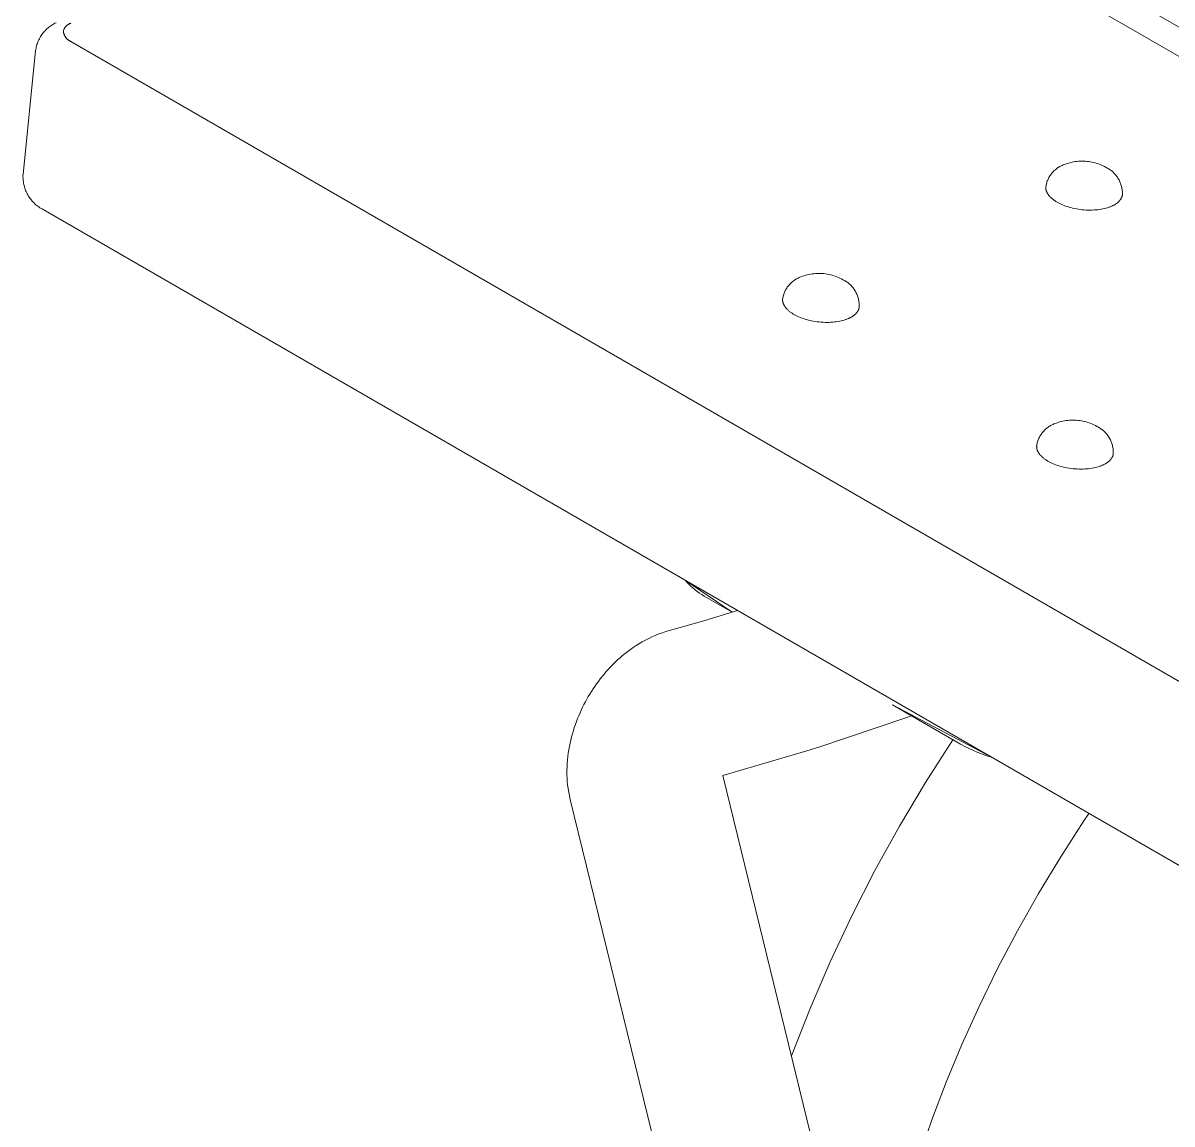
# Model space of a CAD drawing. Header units: inches. Extents: x -10 to 169, y -3 to 129.
# Drawn here: x 116.36 to 123.33, y 60.04 to 66.72 of the extents above; entities that cross this region are included whole.
import ezdxf

# ---------------------------------------------------------------- set-up
doc = ezdxf.new("R2010")
doc.units = ezdxf.units.IN
doc.layers.add('ZANO_R', color=7, linetype='Continuous', lineweight=0)

msp = doc.modelspace()

# ---------------------------------------------------------------- linework, layer by layer
at = {"layer": 'ZANO_R'}
for p, q in [((120.55331, 68.32183), (159.73256, 45.70168)), ((120.43024, 68.215), (159.60948, 45.59485)), ((116.51235, 66.68752), (116.51814, 66.69234)), ((116.51814, 66.69234), (116.5241, 66.69696)), ((116.5241, 66.69696), (116.53021, 66.70138)), ((116.53021, 66.70138), (116.53648, 66.70557)), ((116.53648, 66.70557), (116.54288, 66.70955)), ((116.54288, 66.70955), (116.54942, 66.7133)), ((116.54942, 66.7133), (116.55609, 66.71683)), ((116.55609, 66.71683), (116.56287, 66.72012)), ((116.61649, 66.69042), (116.61778, 66.6923)), ((116.61778, 66.6923), (116.61913, 66.69414)), ((116.61913, 66.69414), (116.62054, 66.69592)), ((116.62054, 66.69592), (116.62201, 66.69766)), ((116.62201, 66.69766), (116.62354, 66.69934)), ((116.62354, 66.69934), (116.62513, 66.70098)), ((116.62513, 66.70098), (116.62678, 66.70255)), ((116.62678, 66.70255), (116.62848, 66.70407)), ((116.62848, 66.70407), (116.63023, 66.70552)), ((116.63023, 66.70552), (116.63203, 66.70692)), ((116.63203, 66.70692), (116.63388, 66.70825)), ((116.63388, 66.70825), (116.63577, 66.70951)), ((116.63577, 66.70951), (116.63771, 66.71071)), ((116.63771, 66.71071), (116.63968, 66.71184)), ((116.63968, 66.71184), (116.6417, 66.7129)), ((116.6417, 66.7129), (116.64375, 66.71389)), ((116.64375, 66.71389), (116.64583, 66.71481)), ((116.64583, 66.71481), (116.64795, 66.71566)), ((116.64795, 66.71566), (116.65009, 66.71643)), ((116.65009, 66.71643), (116.65226, 66.71713)), ((116.45799, 66.61601), (116.46133, 66.62277)), ((116.46133, 66.62277), (116.4649, 66.62941)), ((116.4649, 66.62941), (116.4687, 66.63592)), ((116.4687, 66.63592), (116.47273, 66.6423)), ((116.47273, 66.6423), (116.47697, 66.64853)), ((116.47697, 66.64853), (116.48143, 66.65461)), ((116.48143, 66.65461), (116.48609, 66.66053)), ((116.48609, 66.66053), (116.49096, 66.66629)), ((116.49096, 66.66629), (116.49603, 66.67187)), ((116.49603, 66.67187), (116.50129, 66.67727)), ((116.50129, 66.67727), (116.50673, 66.68249)), ((116.50673, 66.68249), (116.51235, 66.68752)), ((116.60749, 66.66962), (116.60768, 66.66714)), ((116.6075, 66.66962), (116.60807, 66.67183)), ((116.60768, 66.66714), (116.60796, 66.66466)), ((116.60796, 66.66466), (116.60832, 66.66219)), ((116.60807, 66.67183), (116.60871, 66.67401)), ((116.60832, 66.66219), (116.60877, 66.65973)), ((116.60871, 66.67401), (116.60943, 66.67617)), ((116.60877, 66.65973), (116.6093, 66.6573)), ((116.6093, 66.6573), (116.60991, 66.65488)), ((116.60943, 66.67617), (116.61022, 66.67831)), ((116.60991, 66.65488), (116.61061, 66.65248)), ((116.61022, 66.67831), (116.61109, 66.68041)), ((116.61061, 66.65248), (116.61139, 66.65011)), ((116.61109, 66.68041), (116.61203, 66.68249)), ((116.61139, 66.65011), (116.61224, 66.64777)), ((116.61203, 66.68249), (116.61304, 66.68453)), ((116.61224, 66.64777), (116.61318, 66.64546)), ((116.61304, 66.68453), (116.61412, 66.68653)), ((116.61318, 66.64546), (116.6142, 66.64318)), ((116.61412, 66.68653), (116.61527, 66.6885)), ((116.6142, 66.64318), (116.61529, 66.64094)), ((116.61527, 66.6885), (116.61649, 66.69042)), ((116.61529, 66.64094), (116.61646, 66.63873)), ((116.61646, 66.63873), (116.6177, 66.63657)), ((116.6177, 66.63657), (116.61902, 66.63445)), ((116.61902, 66.63445), (116.62041, 66.63238)), ((116.62041, 66.63238), (116.62186, 66.63035)), ((116.62186, 66.63035), (116.62339, 66.62838)), ((116.62339, 66.62838), (116.62498, 66.62646)), ((116.62498, 66.62646), (116.62664, 66.62459)), ((116.62664, 66.62459), (116.62836, 66.62279)), ((116.62836, 66.62279), (116.63014, 66.62104)), ((116.43899, 66.55116), (116.44008, 66.55862)), ((116.44008, 66.55862), (116.44144, 66.56603)), ((116.44144, 66.56603), (116.44305, 66.5734)), ((116.44305, 66.5734), (116.44492, 66.5807)), ((116.44492, 66.5807), (116.44704, 66.58794)), ((116.44704, 66.58794), (116.44941, 66.59509)), ((116.44941, 66.59509), (116.45202, 66.60217)), ((116.45202, 66.60217), (116.45489, 66.60914)), ((116.45489, 66.60914), (116.45799, 66.61601)), ((116.63014, 66.62104), (116.63198, 66.61935)), ((116.63198, 66.61935), (116.63388, 66.61773)), ((116.63388, 66.61773), (116.63583, 66.61618)), ((116.63583, 66.61618), (116.63783, 66.61469)), ((116.63783, 66.61469), (116.63988, 66.61327)), ((116.63988, 66.61327), (116.64198, 66.61192)), ((116.64198, 66.61192), (116.64412, 66.61065)), ((116.64412, 66.61065), (116.64631, 66.60944)), ((116.64631, 66.60944), (116.64854, 66.60832)), ((116.64854, 66.60832), (116.6508, 66.60727)), ((116.6508, 66.60727), (116.6531, 66.6063)), ((155.83234, 43.98615), (116.6531, 66.6063)), ((116.36256, 65.80088), (116.43899, 66.55116)), ((122.6596, 65.85292), (122.66491, 65.85536)), ((122.66491, 65.85536), (122.6703, 65.85762)), ((122.6703, 65.85762), (122.67576, 65.8597)), ((122.67576, 65.8597), (122.68526, 65.86333)), ((122.68526, 65.86333), (122.69487, 65.86663)), ((122.69487, 65.86663), (122.70459, 65.86959)), ((122.70459, 65.86959), (122.71441, 65.87222)), ((122.71441, 65.87222), (122.72432, 65.87452)), ((122.72432, 65.87452), (122.73429, 65.87646)), ((122.73429, 65.87646), (122.74433, 65.87807)), ((122.74433, 65.87807), (122.75442, 65.87933)), ((122.75442, 65.87933), (122.76454, 65.88023)), ((122.76454, 65.88023), (122.77469, 65.88079)), ((122.77469, 65.88079), (122.78486, 65.881)), ((122.78486, 65.881), (122.79502, 65.88086)), ((122.79502, 65.88086), (122.80518, 65.88037)), ((122.80518, 65.88037), (122.81531, 65.87953)), ((122.81531, 65.87953), (122.8254, 65.87834)), ((122.8254, 65.87834), (122.83545, 65.87681)), ((122.83545, 65.87681), (122.84544, 65.87492)), ((122.84544, 65.87492), (122.85536, 65.8727)), ((122.85536, 65.8727), (122.8652, 65.87014)), ((122.8652, 65.87014), (122.87494, 65.86723)), ((122.87494, 65.86723), (122.88457, 65.864)), ((122.88457, 65.864), (122.89409, 65.86043)), ((122.89409, 65.86043), (122.90349, 65.85654)), ((122.90349, 65.85654), (122.91274, 65.85233)), ((116.36212, 65.78554), (116.36221, 65.79321)), ((116.36229, 65.77787), (116.36212, 65.78554)), ((116.36221, 65.79321), (116.36256, 65.80088)), ((122.58445, 65.78174), (122.58735, 65.78681)), ((122.58735, 65.78681), (122.59043, 65.79178)), ((122.59043, 65.79178), (122.59367, 65.79664)), ((122.59367, 65.79664), (122.59708, 65.80138)), ((122.59708, 65.80138), (122.60065, 65.80601)), ((122.60065, 65.80601), (122.60438, 65.81051)), ((122.60438, 65.81051), (122.60827, 65.81487)), ((122.60827, 65.81487), (122.61229, 65.81911)), ((122.61229, 65.81911), (122.61647, 65.8232)), ((122.61647, 65.8232), (122.62078, 65.82714)), ((122.62078, 65.82714), (122.62522, 65.83093)), ((122.62522, 65.83093), (122.6298, 65.83457)), ((122.6298, 65.83457), (122.63449, 65.83805)), ((122.63449, 65.83805), (122.6393, 65.84137)), ((122.6393, 65.84137), (122.64422, 65.84452)), ((122.64422, 65.84452), (122.64925, 65.84749)), ((122.64925, 65.84749), (122.65438, 65.8503)), ((122.65438, 65.8503), (122.6596, 65.85292)), ((122.91274, 65.85233), (122.92184, 65.8478)), ((122.92184, 65.8478), (122.93078, 65.84296)), ((122.93078, 65.84296), (122.93628, 65.84015)), ((122.93628, 65.84015), (122.94167, 65.83715)), ((122.94167, 65.83715), (122.94696, 65.83397)), ((122.94696, 65.83397), (122.95214, 65.8306)), ((122.95214, 65.8306), (122.9572, 65.82705)), ((122.9572, 65.82705), (122.96212, 65.82333)), ((122.96212, 65.82333), (122.96692, 65.81944)), ((122.96692, 65.81944), (122.97158, 65.81539)), ((122.97158, 65.81539), (122.97609, 65.81117)), ((122.97609, 65.81117), (122.98045, 65.8068)), ((122.98045, 65.8068), (122.98466, 65.80228)), ((122.98466, 65.80228), (122.98871, 65.79762)), ((122.98871, 65.79762), (122.99259, 65.79282)), ((122.99259, 65.79282), (122.9963, 65.78788)), ((122.9963, 65.78788), (122.99984, 65.78282)), ((116.36273, 65.77021), (116.36229, 65.77787)), ((116.36343, 65.76257), (116.36273, 65.77021)), ((116.36439, 65.75495), (116.36343, 65.76257)), ((116.36562, 65.74738), (116.36439, 65.75495)), ((116.3671, 65.73985), (116.36562, 65.74738)), ((116.36884, 65.73237), (116.3671, 65.73985)), ((116.37084, 65.72496), (116.36884, 65.73237)), ((116.37309, 65.71763), (116.37084, 65.72496)), ((116.3756, 65.71037), (116.37309, 65.71763)), ((122.56524, 65.72031), (122.56525, 65.72193)), ((122.56527, 65.71869), (122.56524, 65.72031)), ((122.56525, 65.72193), (122.56531, 65.72354)), ((122.56535, 65.71707), (122.56527, 65.71869)), ((122.56531, 65.72354), (122.56541, 65.72514)), ((122.56547, 65.71545), (122.56535, 65.71707)), ((122.56541, 65.72514), (122.56556, 65.72674)), ((122.56563, 65.71383), (122.56547, 65.71545)), ((122.56556, 65.72674), (122.56658, 65.7325)), ((122.56658, 65.7325), (122.5678, 65.73821)), ((122.5678, 65.73821), (122.56922, 65.74388)), ((122.56922, 65.74388), (122.57083, 65.7495)), ((122.57083, 65.7495), (122.57263, 65.75506)), ((122.57263, 65.75506), (122.57462, 65.76055)), ((122.57462, 65.76055), (122.5768, 65.76597)), ((122.5768, 65.76597), (122.57917, 65.77131)), ((122.57917, 65.77131), (122.58172, 65.77657)), ((122.58172, 65.77657), (122.58445, 65.78174)), ((122.99984, 65.78282), (123.0032, 65.77764)), ((123.0032, 65.77764), (123.00637, 65.77235)), ((123.00637, 65.77235), (123.00936, 65.76694)), ((123.00936, 65.76694), (123.01216, 65.76144)), ((123.01216, 65.76144), (123.01477, 65.75584)), ((123.01477, 65.75584), (123.01718, 65.75016)), ((123.01718, 65.75016), (123.01939, 65.74439)), ((123.01939, 65.74439), (123.02139, 65.73855)), ((123.02139, 65.73855), (123.02319, 65.73264)), ((123.02319, 65.73264), (123.02479, 65.72668)), ((123.02479, 65.72668), (123.02617, 65.72066)), ((123.02617, 65.72066), (123.02734, 65.7146)), ((116.37835, 65.70321), (116.3756, 65.71037)), ((116.38134, 65.69614), (116.37835, 65.70321)), ((116.38458, 65.68918), (116.38134, 65.69614)), ((116.38805, 65.68234), (116.38458, 65.68918)), ((116.39175, 65.67562), (116.38805, 65.68234)), ((116.39569, 65.66903), (116.39175, 65.67562)), ((116.39985, 65.66258), (116.39569, 65.66903)), ((116.40423, 65.65628), (116.39985, 65.66258)), ((116.40882, 65.65013), (116.40423, 65.65628)), ((116.41362, 65.64414), (116.40882, 65.65013)), ((122.56584, 65.7122), (122.56563, 65.71383)), ((122.56609, 65.71057), (122.56584, 65.7122)), ((122.56639, 65.70894), (122.56609, 65.71057)), ((122.56673, 65.70731), (122.56639, 65.70894)), ((122.56711, 65.70568), (122.56673, 65.70731)), ((122.56754, 65.70406), (122.56711, 65.70568)), ((122.56801, 65.70243), (122.56754, 65.70406)), ((122.56853, 65.7008), (122.56801, 65.70243)), ((122.56908, 65.69918), (122.56853, 65.7008)), ((122.56968, 65.69756), (122.56908, 65.69918)), ((122.57032, 65.69594), (122.56968, 65.69756)), ((122.571, 65.69433), (122.57032, 65.69594)), ((122.57173, 65.69272), (122.571, 65.69433)), ((122.57249, 65.69111), (122.57173, 65.69272)), ((122.5733, 65.68951), (122.57249, 65.69111)), ((122.57414, 65.68792), (122.5733, 65.68951)), ((122.57503, 65.68633), (122.57414, 65.68792)), ((122.57595, 65.68474), (122.57503, 65.68633)), ((122.57691, 65.68316), (122.57595, 65.68474)), ((122.57791, 65.68159), (122.57691, 65.68316)), ((122.57895, 65.68003), (122.57791, 65.68159)), ((122.58003, 65.67847), (122.57895, 65.68003)), ((122.58114, 65.67692), (122.58003, 65.67847)), ((122.58229, 65.67538), (122.58114, 65.67692)), ((122.58469, 65.67233), (122.58229, 65.67538)), ((122.58722, 65.66932), (122.58469, 65.67233)), ((122.58989, 65.66634), (122.58722, 65.66932)), ((122.59269, 65.66341), (122.58989, 65.66634)), ((122.5956, 65.66052), (122.59269, 65.66341)), ((122.59863, 65.65768), (122.5956, 65.66052)), ((122.60177, 65.65489), (122.59863, 65.65768)), ((122.60501, 65.65215), (122.60177, 65.65489)), ((122.60836, 65.64947), (122.60501, 65.65215)), ((122.61179, 65.64684), (122.60836, 65.64947)), ((122.61531, 65.64426), (122.61179, 65.64684)), ((123.01702, 65.64607), (123.0161, 65.64486)), ((123.01791, 65.64729), (123.01702, 65.64607)), ((123.01877, 65.64852), (123.01791, 65.64729)), ((123.0196, 65.64977), (123.01877, 65.64852)), ((123.02041, 65.65102), (123.0196, 65.64977)), ((123.02118, 65.65228), (123.02041, 65.65102)), ((123.02192, 65.65355), (123.02118, 65.65228)), ((123.02264, 65.65483), (123.02192, 65.65355)), ((123.02332, 65.65612), (123.02264, 65.65483)), ((123.02397, 65.65742), (123.02332, 65.65612)), ((123.02459, 65.65872), (123.02397, 65.65742)), ((123.02518, 65.66003), (123.02459, 65.65872)), ((123.02574, 65.66135), (123.02518, 65.66003)), ((123.02627, 65.66268), (123.02574, 65.66135)), ((123.02676, 65.66402), (123.02627, 65.66268)), ((123.02722, 65.66536), (123.02676, 65.66402)), ((123.02765, 65.66671), (123.02722, 65.66536)), ((123.02734, 65.7146), (123.02831, 65.7085)), ((123.02805, 65.66806), (123.02765, 65.66671)), ((123.02841, 65.66942), (123.02805, 65.66806)), ((123.02831, 65.7085), (123.02905, 65.70237)), ((123.02874, 65.67079), (123.02841, 65.66942)), ((123.02904, 65.67216), (123.02874, 65.67079)), ((123.0293, 65.67354), (123.02904, 65.67216)), ((123.02905, 65.70237), (123.02959, 65.69622)), ((123.02953, 65.67492), (123.0293, 65.67354)), ((123.02973, 65.67631), (123.02953, 65.67492)), ((123.02959, 65.69622), (123.02991, 65.69005)), ((123.0299, 65.6777), (123.02973, 65.67631)), ((123.03001, 65.68388), (123.0299, 65.6777)), ((123.02991, 65.69005), (123.03001, 65.68388)), ((116.41862, 65.63833), (116.41362, 65.64414)), ((116.42383, 65.63268), (116.41862, 65.63833)), ((116.42922, 65.62722), (116.42383, 65.63268)), ((116.43479, 65.62195), (116.42922, 65.62722)), ((116.44055, 65.61687), (116.43479, 65.62195)), ((116.44647, 65.612), (116.44055, 65.61687)), ((116.45256, 65.60733), (116.44647, 65.612)), ((116.45881, 65.60287), (116.45256, 65.60733)), ((116.46521, 65.59863), (116.45881, 65.60287)), ((116.47174, 65.59461), (116.46521, 65.59863)), ((116.47842, 65.59082), (116.47174, 65.59461)), ((116.48522, 65.58726), (116.47842, 65.59082)), ((155.66446, 42.96711), (116.48522, 65.58726)), ((122.61891, 65.64174), (122.61531, 65.64426)), ((122.62259, 65.63928), (122.61891, 65.64174)), ((122.62634, 65.63688), (122.62259, 65.63928)), ((122.63015, 65.63454), (122.62634, 65.63688)), ((122.63402, 65.63226), (122.63015, 65.63454)), ((122.64154, 65.62808), (122.63402, 65.63226)), ((122.64952, 65.62398), (122.64154, 65.62808)), ((122.65794, 65.61997), (122.64952, 65.62398)), ((122.66679, 65.61608), (122.65794, 65.61997)), ((122.67608, 65.61233), (122.66679, 65.61608)), ((122.68576, 65.60873), (122.67608, 65.61233)), ((122.69584, 65.60531), (122.68576, 65.60873)), ((122.70628, 65.60209), (122.69584, 65.60531)), ((122.71706, 65.59908), (122.70628, 65.60209)), ((122.72813, 65.5963), (122.71706, 65.59908)), ((122.73947, 65.59377), (122.72813, 65.5963)), ((122.75104, 65.59151), (122.73947, 65.59377)), ((122.76279, 65.58952), (122.75104, 65.59151)), ((122.77468, 65.58783), (122.76279, 65.58952)), ((122.78667, 65.58644), (122.77468, 65.58783)), ((122.7987, 65.58536), (122.78667, 65.58644)), ((122.81073, 65.58459), (122.7987, 65.58536)), ((122.82271, 65.58413), (122.81073, 65.58459)), ((122.83458, 65.58399), (122.82271, 65.58413)), ((122.84632, 65.58416), (122.83458, 65.58399)), ((122.85786, 65.58464), (122.84632, 65.58416)), ((122.86918, 65.58543), (122.85786, 65.58464)), ((122.88022, 65.5865), (122.86918, 65.58543)), ((122.89096, 65.58785), (122.88022, 65.5865)), ((122.90136, 65.58947), (122.89096, 65.58785)), ((122.91139, 65.59134), (122.90136, 65.58947)), ((122.92103, 65.59345), (122.91139, 65.59134)), ((122.93026, 65.59577), (122.92103, 65.59345)), ((122.93907, 65.5983), (122.93026, 65.59577)), ((122.94743, 65.60101), (122.93907, 65.5983)), ((122.95145, 65.60243), (122.94743, 65.60101)), ((122.95535, 65.60389), (122.95145, 65.60243)), ((122.95913, 65.60538), (122.95535, 65.60389)), ((122.96281, 65.60691), (122.95913, 65.60538)), ((122.96616, 65.60838), (122.96281, 65.60691)), ((122.96946, 65.6099), (122.96616, 65.60838)), ((122.97272, 65.61147), (122.96946, 65.6099)), ((122.97592, 65.6131), (122.97272, 65.61147)), ((122.97907, 65.61478), (122.97592, 65.6131)), ((122.98215, 65.61651), (122.97907, 65.61478)), ((122.98518, 65.61829), (122.98215, 65.61651)), ((122.98813, 65.62013), (122.98518, 65.61829)), ((122.99102, 65.62202), (122.98813, 65.62013)), ((122.99383, 65.62396), (122.99102, 65.62202)), ((122.99656, 65.62595), (122.99383, 65.62396)), ((122.99921, 65.628), (122.99656, 65.62595)), ((123.00178, 65.63009), (122.99921, 65.628)), ((123.00425, 65.63223), (123.00178, 65.63009)), ((123.00663, 65.63443), (123.00425, 65.63223)), ((123.00892, 65.63666), (123.00663, 65.63443)), ((123.0111, 65.63895), (123.00892, 65.63666)), ((123.01318, 65.64128), (123.0111, 65.63895)), ((123.01418, 65.64246), (123.01318, 65.64128)), ((123.01516, 65.64365), (123.01418, 65.64246)), ((123.0161, 65.64486), (123.01516, 65.64365)), ((121.03838, 65.15715), (121.04319, 65.16046)), ((121.04319, 65.16046), (121.04812, 65.16361)), ((121.04812, 65.16361), (121.05314, 65.16659)), ((121.05314, 65.16659), (121.05827, 65.16939)), ((121.05827, 65.16939), (121.06349, 65.17202)), ((121.06349, 65.17202), (121.0688, 65.17446)), ((121.0688, 65.17446), (121.07419, 65.17672)), ((121.07419, 65.17672), (121.07965, 65.17879)), ((121.07965, 65.17879), (121.08915, 65.18242)), ((121.08915, 65.18242), (121.09876, 65.18572)), ((121.09876, 65.18572), (121.10849, 65.18869)), ((121.10849, 65.18869), (121.11831, 65.19132)), ((121.11831, 65.19132), (121.12821, 65.19361)), ((121.12821, 65.19361), (121.13819, 65.19556)), ((121.13819, 65.19556), (121.14822, 65.19716)), ((121.14822, 65.19716), (121.15831, 65.19842)), ((121.15831, 65.19842), (121.16844, 65.19933)), ((121.16844, 65.19933), (121.17859, 65.19989)), ((121.17859, 65.19989), (121.18875, 65.2001)), ((121.18875, 65.2001), (121.19891, 65.19996)), ((121.19891, 65.19996), (121.20907, 65.19947)), ((121.20907, 65.19947), (121.2192, 65.19863)), ((121.2192, 65.19863), (121.22929, 65.19744)), ((121.22929, 65.19744), (121.23934, 65.1959)), ((121.23934, 65.1959), (121.24933, 65.19402)), ((121.24933, 65.19402), (121.25925, 65.1918)), ((121.25925, 65.1918), (121.26909, 65.18923)), ((121.26909, 65.18923), (121.27883, 65.18633)), ((121.27883, 65.18633), (121.28847, 65.18309)), ((121.28847, 65.18309), (121.29799, 65.17953)), ((121.29799, 65.17953), (121.30738, 65.17564)), ((121.30738, 65.17564), (121.31663, 65.17142)), ((121.31663, 65.17142), (121.32573, 65.16689)), ((121.32573, 65.16689), (121.33467, 65.16205)), ((121.33467, 65.16205), (121.34017, 65.15925)), ((121.34017, 65.15925), (121.34557, 65.15625)), ((120.9807, 65.08507), (120.98306, 65.09041)), ((120.98306, 65.09041), (120.98561, 65.09567)), ((120.98561, 65.09567), (120.98834, 65.10084)), ((120.98834, 65.10084), (120.99124, 65.10591)), ((120.99124, 65.10591), (120.99432, 65.11087)), ((120.99432, 65.11087), (120.99756, 65.11573)), ((120.99756, 65.11573), (121.00098, 65.12048)), ((121.00098, 65.12048), (121.00455, 65.1251)), ((121.00455, 65.1251), (121.00828, 65.1296)), ((121.00828, 65.1296), (121.01216, 65.13397)), ((121.01216, 65.13397), (121.01619, 65.1382)), ((121.01619, 65.1382), (121.02036, 65.14229)), ((121.02036, 65.14229), (121.02467, 65.14624)), ((121.02467, 65.14624), (121.02912, 65.15003)), ((121.02912, 65.15003), (121.03369, 65.15367)), ((121.03369, 65.15367), (121.03838, 65.15715)), ((121.34557, 65.15625), (121.35086, 65.15306)), ((121.35086, 65.15306), (121.35603, 65.1497)), ((121.35603, 65.1497), (121.36109, 65.14615)), ((121.36109, 65.14615), (121.36602, 65.14243)), ((121.36602, 65.14243), (121.37081, 65.13854)), ((121.37081, 65.13854), (121.37547, 65.13448)), ((121.37547, 65.13448), (121.37998, 65.13027)), ((121.37998, 65.13027), (121.38434, 65.1259)), ((121.38434, 65.1259), (121.38855, 65.12138)), ((121.38855, 65.12138), (121.3926, 65.11672)), ((121.3926, 65.11672), (121.39648, 65.11192)), ((121.39648, 65.11192), (121.40019, 65.10698)), ((121.40019, 65.10698), (121.40373, 65.10192)), ((121.40373, 65.10192), (121.40709, 65.09674)), ((121.40709, 65.09674), (121.41027, 65.09144)), ((121.41027, 65.09144), (121.41326, 65.08604)), ((120.96915, 65.04102), (120.96913, 65.03941)), ((120.96913, 65.03941), (120.96916, 65.03779)), ((120.9692, 65.04263), (120.96915, 65.04102)), ((120.96916, 65.03779), (120.96924, 65.03617)), ((120.96931, 65.04424), (120.9692, 65.04263)), ((120.96924, 65.03617), (120.96936, 65.03455)), ((120.96945, 65.04584), (120.96931, 65.04424)), ((120.96936, 65.03455), (120.96952, 65.03292)), ((120.96945, 65.04584), (120.97048, 65.05159)), ((120.96952, 65.03292), (120.96973, 65.03129)), ((120.96973, 65.03129), (120.96998, 65.02967)), ((120.96998, 65.02967), (120.97028, 65.02804)), ((120.97028, 65.02804), (120.97062, 65.02641)), ((120.97048, 65.05159), (120.9717, 65.05731)), ((120.97062, 65.02641), (120.97101, 65.02478)), ((120.97101, 65.02478), (120.97143, 65.02315)), ((120.97143, 65.02315), (120.9719, 65.02152)), ((120.9717, 65.05731), (120.97311, 65.06298)), ((120.9719, 65.02152), (120.97242, 65.0199)), ((120.97242, 65.0199), (120.97297, 65.01828)), ((120.97311, 65.06298), (120.97472, 65.06859)), ((120.97472, 65.06859), (120.97652, 65.07415)), ((120.97652, 65.07415), (120.97852, 65.07965)), ((120.97852, 65.07965), (120.9807, 65.08507)), ((121.41326, 65.08604), (121.41606, 65.08054)), ((121.41606, 65.08054), (121.41866, 65.07494)), ((121.41866, 65.07494), (121.42107, 65.06925)), ((121.42107, 65.06925), (121.42328, 65.06349)), ((121.42328, 65.06349), (121.42528, 65.05765)), ((121.42528, 65.05765), (121.42708, 65.05174)), ((121.42708, 65.05174), (121.42868, 65.04577)), ((121.42868, 65.04577), (121.43006, 65.03976)), ((121.43006, 65.03976), (121.43124, 65.03369)), ((121.43124, 65.03369), (121.4322, 65.02759)), ((121.4322, 65.02759), (121.43295, 65.02146)), ((121.43295, 65.02146), (121.43348, 65.01531)), ((120.97297, 65.01828), (120.97357, 65.01666)), ((120.97357, 65.01666), (120.97421, 65.01504)), ((120.97421, 65.01504), (120.9749, 65.01342)), ((120.9749, 65.01342), (120.97562, 65.01181)), ((120.97562, 65.01181), (120.97638, 65.01021)), ((120.97638, 65.01021), (120.97719, 65.00861)), ((120.97719, 65.00861), (120.97803, 65.00701)), ((120.97803, 65.00701), (120.97892, 65.00542)), ((120.97892, 65.00542), (120.97984, 65.00384)), ((120.97984, 65.00384), (120.98081, 65.00226)), ((120.98081, 65.00226), (120.98181, 65.00069)), ((120.98181, 65.00069), (120.98284, 64.99913)), ((120.98284, 64.99913), (120.98392, 64.99757)), ((120.98392, 64.99757), (120.98503, 64.99602)), ((120.98503, 64.99602), (120.98618, 64.99448)), ((120.98618, 64.99448), (120.98858, 64.99143)), ((120.98858, 64.99143), (120.99112, 64.98841)), ((120.99112, 64.98841), (120.99378, 64.98544)), ((120.99378, 64.98544), (120.99658, 64.98251)), ((120.99658, 64.98251), (120.99949, 64.97962)), ((120.99949, 64.97962), (121.00252, 64.97678)), ((121.00252, 64.97678), (121.00566, 64.97399)), ((121.00566, 64.97399), (121.00891, 64.97125)), ((121.00891, 64.97125), (121.01225, 64.96856)), ((121.01225, 64.96856), (121.01568, 64.96593)), ((121.01568, 64.96593), (121.0192, 64.96336)), ((121.0192, 64.96336), (121.02281, 64.96084)), ((121.02281, 64.96084), (121.02649, 64.95838)), ((121.02649, 64.95838), (121.03023, 64.95598)), ((121.03023, 64.95598), (121.03404, 64.95363)), ((121.03404, 64.95363), (121.03791, 64.95135)), ((121.03791, 64.95135), (121.04544, 64.94717)), ((121.40311, 64.94709), (121.40567, 64.94919)), ((121.40567, 64.94919), (121.40814, 64.95133)), ((121.40814, 64.95133), (121.41053, 64.95352)), ((121.41053, 64.95352), (121.41281, 64.95576)), ((121.41281, 64.95576), (121.41499, 64.95805)), ((121.41499, 64.95805), (121.41707, 64.96038)), ((121.41707, 64.96038), (121.41808, 64.96156)), ((121.41808, 64.96156), (121.41905, 64.96275)), ((121.41905, 64.96275), (121.41999, 64.96395)), ((121.41999, 64.96395), (121.42091, 64.96516)), ((121.42091, 64.96516), (121.4218, 64.96639)), ((121.4218, 64.96639), (121.42266, 64.96762)), ((121.42266, 64.96762), (121.4235, 64.96886)), ((121.4235, 64.96886), (121.4243, 64.97012)), ((121.4243, 64.97012), (121.42507, 64.97138)), ((121.42507, 64.97138), (121.42582, 64.97265)), ((121.42582, 64.97265), (121.42653, 64.97393)), ((121.42653, 64.97393), (121.42721, 64.97522)), ((121.42721, 64.97522), (121.42786, 64.97651)), ((121.42786, 64.97651), (121.42848, 64.97782)), ((121.42848, 64.97782), (121.42907, 64.97913)), ((121.42907, 64.97913), (121.42963, 64.98045)), ((121.42963, 64.98045), (121.43016, 64.98178)), ((121.43016, 64.98178), (121.43065, 64.98311)), ((121.43065, 64.98311), (121.43111, 64.98446)), ((121.43111, 64.98446), (121.43154, 64.9858)), ((121.43154, 64.9858), (121.43194, 64.98716)), ((121.43194, 64.98716), (121.4323, 64.98852)), ((121.4323, 64.98852), (121.43263, 64.98989)), ((121.43263, 64.98989), (121.43293, 64.99126)), ((121.43293, 64.99126), (121.4332, 64.99264)), ((121.4332, 64.99264), (121.43343, 64.99402)), ((121.43343, 64.99402), (121.43362, 64.99541)), ((121.43348, 65.01531), (121.4338, 65.00915)), ((121.43362, 64.99541), (121.43379, 64.9968)), ((121.4339, 65.00297), (121.43379, 64.9968)), ((121.4338, 65.00915), (121.4339, 65.00297)), ((121.04544, 64.94717), (121.05341, 64.94307)), ((121.05341, 64.94307), (121.06183, 64.93907)), ((121.06183, 64.93907), (121.07069, 64.93518)), ((121.07069, 64.93518), (121.07997, 64.93143)), ((121.07997, 64.93143), (121.08966, 64.92783)), ((121.08966, 64.92783), (121.09973, 64.92441)), ((121.09973, 64.92441), (121.11017, 64.92118)), ((121.11017, 64.92118), (121.12095, 64.91817)), ((121.12095, 64.91817), (121.13202, 64.91539)), ((121.13202, 64.91539), (121.14337, 64.91287)), ((121.14337, 64.91287), (121.15493, 64.9106)), ((121.15493, 64.9106), (121.16669, 64.90862)), ((121.16669, 64.90862), (121.17858, 64.90693)), ((121.17858, 64.90693), (121.19056, 64.90554)), ((121.19056, 64.90554), (121.20259, 64.90445)), ((121.20259, 64.90445), (121.21462, 64.90368)), ((121.21462, 64.90368), (121.2266, 64.90323)), ((121.2266, 64.90323), (121.23848, 64.90309)), ((121.23848, 64.90309), (121.25021, 64.90326)), ((121.25021, 64.90326), (121.26176, 64.90374)), ((121.26176, 64.90374), (121.27307, 64.90452)), ((121.27307, 64.90452), (121.28411, 64.9056)), ((121.28411, 64.9056), (121.29485, 64.90695)), ((121.29485, 64.90695), (121.30525, 64.90857)), ((121.30525, 64.90857), (121.31528, 64.91044)), ((121.31528, 64.91044), (121.32493, 64.91254)), ((121.32493, 64.91254), (121.33416, 64.91487)), ((121.33416, 64.91487), (121.34296, 64.9174)), ((121.34296, 64.9174), (121.35132, 64.92011)), ((121.35132, 64.92011), (121.35534, 64.92153)), ((121.35534, 64.92153), (121.35924, 64.92299)), ((121.35924, 64.92299), (121.36303, 64.92448)), ((121.36303, 64.92448), (121.3667, 64.92601)), ((121.3667, 64.92601), (121.37005, 64.92748)), ((121.37005, 64.92748), (121.37335, 64.929)), ((121.37335, 64.929), (121.37661, 64.93057)), ((121.37661, 64.93057), (121.37981, 64.93219)), ((121.37981, 64.93219), (121.38296, 64.93387)), ((121.38296, 64.93387), (121.38605, 64.9356)), ((121.38605, 64.9356), (121.38907, 64.93739)), ((121.38907, 64.93739), (121.39203, 64.93923)), ((121.39203, 64.93923), (121.39491, 64.94112)), ((121.39491, 64.94112), (121.39772, 64.94306)), ((121.39772, 64.94306), (121.40046, 64.94505)), ((121.40046, 64.94505), (121.40311, 64.94709)), ((122.55694, 64.24864), (122.56112, 64.25274)), ((122.56112, 64.25274), (122.56543, 64.25668)), ((122.56543, 64.25668), (122.56987, 64.26047)), ((122.56987, 64.26047), (122.57444, 64.26411)), ((122.57444, 64.26411), (122.57914, 64.26759)), ((122.57914, 64.26759), (122.58395, 64.27091)), ((122.58395, 64.27091), (122.58887, 64.27406)), ((122.58887, 64.27406), (122.5939, 64.27703)), ((122.5939, 64.27703), (122.59903, 64.27984)), ((122.59903, 64.27984), (122.60425, 64.28246)), ((122.60425, 64.28246), (122.60956, 64.2849)), ((122.60956, 64.2849), (122.61495, 64.28716)), ((122.61495, 64.28716), (122.62041, 64.28923)), ((122.62041, 64.28923), (122.62991, 64.29286)), ((122.62991, 64.29286), (122.63952, 64.29617)), ((122.63952, 64.29617), (122.64924, 64.29913)), ((122.64924, 64.29913), (122.65906, 64.30176)), ((122.65906, 64.30176), (122.66897, 64.30406)), ((122.66897, 64.30406), (122.67894, 64.306)), ((122.67894, 64.306), (122.68898, 64.30761)), ((122.68898, 64.30761), (122.69907, 64.30886)), ((122.69907, 64.30886), (122.70919, 64.30977)), ((122.70919, 64.30977), (122.71934, 64.31033)), ((122.71934, 64.31033), (122.72951, 64.31054)), ((122.72951, 64.31054), (122.73967, 64.3104)), ((122.73967, 64.3104), (122.74983, 64.30991)), ((122.74983, 64.30991), (122.75996, 64.30907)), ((122.75996, 64.30907), (122.77005, 64.30788)), ((122.77005, 64.30788), (122.7801, 64.30635)), ((122.7801, 64.30635), (122.79009, 64.30446)), ((122.79009, 64.30446), (122.80001, 64.30224)), ((122.80001, 64.30224), (122.80985, 64.29968)), ((122.80985, 64.29968), (122.81959, 64.29677)), ((122.81959, 64.29677), (122.82922, 64.29354)), ((122.82922, 64.29354), (122.83874, 64.28997)), ((122.83874, 64.28997), (122.84814, 64.28608)), ((122.84814, 64.28608), (122.85739, 64.28187)), ((122.85739, 64.28187), (122.86649, 64.27734)), ((122.86649, 64.27734), (122.87543, 64.2725)), ((122.87543, 64.2725), (122.88093, 64.26969)), ((122.88093, 64.26969), (122.88632, 64.26669)), ((122.88632, 64.26669), (122.89161, 64.26351)), ((122.89161, 64.26351), (122.89679, 64.26014)), ((122.89679, 64.26014), (122.90185, 64.25659)), ((122.90185, 64.25659), (122.90677, 64.25287)), ((122.90677, 64.25287), (122.91157, 64.24898)), ((122.51548, 64.17904), (122.51728, 64.1846)), ((122.51728, 64.1846), (122.51927, 64.19009)), ((122.51927, 64.19009), (122.52145, 64.19551)), ((122.52145, 64.19551), (122.52382, 64.20085)), ((122.52382, 64.20085), (122.52637, 64.20611)), ((122.52637, 64.20611), (122.5291, 64.21128)), ((122.5291, 64.21128), (122.532, 64.21635)), ((122.532, 64.21635), (122.53508, 64.22132)), ((122.53508, 64.22132), (122.53832, 64.22618)), ((122.53832, 64.22618), (122.54173, 64.23092)), ((122.54173, 64.23092), (122.5453, 64.23555)), ((122.5453, 64.23555), (122.54903, 64.24005)), ((122.54903, 64.24005), (122.55292, 64.24441)), ((122.55292, 64.24441), (122.55694, 64.24864)), ((122.91157, 64.24898), (122.91623, 64.24493)), ((122.91623, 64.24493), (122.92074, 64.24071)), ((122.92074, 64.24071), (122.9251, 64.23634)), ((122.9251, 64.23634), (122.92931, 64.23182)), ((122.92931, 64.23182), (122.93336, 64.22716)), ((122.93336, 64.22716), (122.93724, 64.22236)), ((122.93724, 64.22236), (122.94095, 64.21742)), ((122.94095, 64.21742), (122.94449, 64.21236)), ((122.94449, 64.21236), (122.94785, 64.20718)), ((122.94785, 64.20718), (122.95102, 64.20189)), ((122.95102, 64.20189), (122.95401, 64.19648)), ((122.95401, 64.19648), (122.95681, 64.19098)), ((122.95681, 64.19098), (122.95942, 64.18538)), ((122.95942, 64.18538), (122.96183, 64.1797)), ((122.50989, 64.14985), (122.5099, 64.15147)), ((122.50992, 64.14823), (122.50989, 64.14985)), ((122.5099, 64.15147), (122.50996, 64.15308)), ((122.51, 64.14661), (122.50992, 64.14823)), ((122.50996, 64.15308), (122.51006, 64.15468)), ((122.51012, 64.14499), (122.51, 64.14661)), ((122.51006, 64.15468), (122.51021, 64.15628)), ((122.51028, 64.14336), (122.51012, 64.14499)), ((122.51021, 64.15628), (122.51123, 64.16204)), ((122.51049, 64.14174), (122.51028, 64.14336)), ((122.51074, 64.14011), (122.51049, 64.14174)), ((122.51104, 64.13848), (122.51074, 64.14011)), ((122.51138, 64.13685), (122.51104, 64.13848)), ((122.51123, 64.16204), (122.51245, 64.16775)), ((122.51176, 64.13522), (122.51138, 64.13685)), ((122.51219, 64.1336), (122.51176, 64.13522)), ((122.51266, 64.13197), (122.51219, 64.1336)), ((122.51245, 64.16775), (122.51387, 64.17342)), ((122.51318, 64.13034), (122.51266, 64.13197)), ((122.51373, 64.12872), (122.51318, 64.13034)), ((122.51433, 64.1271), (122.51373, 64.12872)), ((122.51387, 64.17342), (122.51548, 64.17904)), ((122.51497, 64.12548), (122.51433, 64.1271)), ((122.51565, 64.12387), (122.51497, 64.12548)), ((122.51638, 64.12226), (122.51565, 64.12387)), ((122.51714, 64.12065), (122.51638, 64.12226)), ((122.51795, 64.11905), (122.51714, 64.12065)), ((122.51879, 64.11746), (122.51795, 64.11905)), ((122.51968, 64.11586), (122.51879, 64.11746)), ((122.5206, 64.11428), (122.51968, 64.11586)), ((122.52156, 64.1127), (122.5206, 64.11428)), ((122.52256, 64.11113), (122.52156, 64.1127)), ((122.96183, 64.1797), (122.96404, 64.17393)), ((122.96404, 64.17393), (122.96604, 64.16809)), ((122.96604, 64.16809), (122.96784, 64.16218)), ((122.96784, 64.16218), (122.96944, 64.15622)), ((122.96944, 64.15622), (122.97082, 64.1502)), ((122.97082, 64.1502), (122.97199, 64.14414)), ((122.97199, 64.14414), (122.97296, 64.13804)), ((122.97296, 64.13804), (122.9737, 64.13191)), ((122.9737, 64.13191), (122.97424, 64.12576)), ((122.97424, 64.12576), (122.97456, 64.11959)), ((122.97466, 64.11341), (122.97455, 64.10724)), ((122.97456, 64.11959), (122.97466, 64.11341)), ((122.5236, 64.10957), (122.52256, 64.11113)), ((122.52468, 64.10801), (122.5236, 64.10957)), ((122.52579, 64.10646), (122.52468, 64.10801)), ((122.52694, 64.10492), (122.52579, 64.10646)), ((122.52934, 64.10187), (122.52694, 64.10492)), ((122.53187, 64.09886), (122.52934, 64.10187)), ((122.53454, 64.09588), (122.53187, 64.09886)), ((122.53734, 64.09295), (122.53454, 64.09588)), ((122.54025, 64.09006), (122.53734, 64.09295)), ((122.54328, 64.08722), (122.54025, 64.09006)), ((122.54642, 64.08443), (122.54328, 64.08722)), ((122.54966, 64.08169), (122.54642, 64.08443)), ((122.55301, 64.07901), (122.54966, 64.08169)), ((122.55644, 64.07638), (122.55301, 64.07901)), ((122.55996, 64.0738), (122.55644, 64.07638)), ((122.56356, 64.07128), (122.55996, 64.0738)), ((122.56724, 64.06882), (122.56356, 64.07128)), ((122.57099, 64.06642), (122.56724, 64.06882)), ((122.5748, 64.06408), (122.57099, 64.06642)), ((122.57867, 64.0618), (122.5748, 64.06408)), ((122.58619, 64.05762), (122.57867, 64.0618)), ((122.59417, 64.05352), (122.58619, 64.05762)), ((122.60259, 64.04951), (122.59417, 64.05352)), ((122.61144, 64.04562), (122.60259, 64.04951)), ((122.62073, 64.04187), (122.61144, 64.04562)), ((122.92372, 64.04432), (122.92057, 64.04264)), ((122.9268, 64.04605), (122.92372, 64.04432)), ((122.92983, 64.04783), (122.9268, 64.04605)), ((122.93278, 64.04967), (122.92983, 64.04783)), ((122.93567, 64.05156), (122.93278, 64.04967)), ((122.93848, 64.0535), (122.93567, 64.05156)), ((122.94121, 64.05549), (122.93848, 64.0535)), ((122.94386, 64.05754), (122.94121, 64.05549)), ((122.94643, 64.05963), (122.94386, 64.05754)), ((122.9489, 64.06177), (122.94643, 64.05963)), ((122.95128, 64.06397), (122.9489, 64.06177)), ((122.95357, 64.0662), (122.95128, 64.06397)), ((122.95575, 64.06849), (122.95357, 64.0662)), ((122.95783, 64.07082), (122.95575, 64.06849)), ((122.95883, 64.072), (122.95783, 64.07082)), ((122.95981, 64.07319), (122.95883, 64.072)), ((122.96075, 64.07439), (122.95981, 64.07319)), ((122.96167, 64.07561), (122.96075, 64.07439)), ((122.96256, 64.07683), (122.96167, 64.07561)), ((122.96342, 64.07806), (122.96256, 64.07683)), ((122.96425, 64.07931), (122.96342, 64.07806)), ((122.96506, 64.08056), (122.96425, 64.07931)), ((122.96583, 64.08182), (122.96506, 64.08056)), ((122.96657, 64.08309), (122.96583, 64.08182)), ((122.96729, 64.08437), (122.96657, 64.08309)), ((122.96797, 64.08566), (122.96729, 64.08437)), ((122.96862, 64.08696), (122.96797, 64.08566)), ((122.96924, 64.08826), (122.96862, 64.08696)), ((122.96983, 64.08957), (122.96924, 64.08826)), ((122.97039, 64.09089), (122.96983, 64.08957)), ((122.97092, 64.09222), (122.97039, 64.09089)), ((122.97141, 64.09356), (122.97092, 64.09222)), ((122.97187, 64.0949), (122.97141, 64.09356)), ((122.9723, 64.09625), (122.97187, 64.0949)), ((122.9727, 64.0976), (122.9723, 64.09625)), ((122.97306, 64.09896), (122.9727, 64.0976)), ((122.97339, 64.10033), (122.97306, 64.09896)), ((122.97369, 64.1017), (122.97339, 64.10033)), ((122.97395, 64.10308), (122.97369, 64.1017)), ((122.97418, 64.10446), (122.97395, 64.10308)), ((122.97438, 64.10585), (122.97418, 64.10446)), ((122.97455, 64.10724), (122.97438, 64.10585)), ((122.63041, 64.03827), (122.62073, 64.04187)), ((122.64049, 64.03485), (122.63041, 64.03827)), ((122.65093, 64.03163), (122.64049, 64.03485)), ((122.66171, 64.02862), (122.65093, 64.03163)), ((122.67278, 64.02584), (122.66171, 64.02862)), ((122.68412, 64.02331), (122.67278, 64.02584)), ((122.69569, 64.02105), (122.68412, 64.02331)), ((122.70744, 64.01906), (122.69569, 64.02105)), ((122.71933, 64.01737), (122.70744, 64.01906)), ((122.73132, 64.01598), (122.71933, 64.01737)), ((122.74335, 64.0149), (122.73132, 64.01598)), ((122.75538, 64.01412), (122.74335, 64.0149)), ((122.76736, 64.01367), (122.75538, 64.01412)), ((122.77923, 64.01353), (122.76736, 64.01367)), ((122.79097, 64.0137), (122.77923, 64.01353)), ((122.80251, 64.01418), (122.79097, 64.0137)), ((122.81383, 64.01497), (122.80251, 64.01418)), ((122.82487, 64.01604), (122.81383, 64.01497)), ((122.83561, 64.01739), (122.82487, 64.01604)), ((122.84601, 64.01901), (122.83561, 64.01739)), ((122.85604, 64.02088), (122.84601, 64.01901)), ((122.86568, 64.02299), (122.85604, 64.02088)), ((122.87491, 64.02531), (122.86568, 64.02299)), ((122.88372, 64.02784), (122.87491, 64.02531)), ((122.89208, 64.03055), (122.88372, 64.02784)), ((122.8961, 64.03197), (122.89208, 64.03055)), ((122.9, 64.03343), (122.8961, 64.03197)), ((122.90378, 64.03492), (122.9, 64.03343)), ((122.90746, 64.03645), (122.90378, 64.03492)), ((122.91081, 64.03792), (122.90746, 64.03645)), ((122.91411, 64.03944), (122.91081, 64.03792)), ((122.91737, 64.04101), (122.91411, 64.03944)), ((122.92057, 64.04264), (122.91737, 64.04101)), ((120.38861, 63.32777), (120.3772, 63.34022)), ((120.3772, 63.34022), (120.66299, 63.14556)), ((120.40043, 63.31572), (120.38861, 63.32777)), ((120.41266, 63.30407), (120.40043, 63.31572)), ((120.42526, 63.29284), (120.41266, 63.30407)), ((120.43824, 63.28205), (120.42526, 63.29284)), ((120.45158, 63.27169), (120.43824, 63.28205)), ((120.46526, 63.26179), (120.45158, 63.27169)), ((120.47926, 63.25236), (120.46526, 63.26179)), ((120.49357, 63.24341), (120.47926, 63.25236)), ((120.50818, 63.23494), (120.49357, 63.24341)), ((120.66299, 63.14556), (120.50818, 63.23494)), ((120.49059, 63.09315), (120.69617, 63.15606)), ((120.28364, 63.03492), (120.49059, 63.09315)), ((120.17676, 62.99627), (120.19685, 63.00509)), ((120.19685, 63.00509), (120.21815, 63.01364)), ((120.21815, 63.01364), (120.23973, 63.02148)), ((120.23973, 63.02148), (120.26157, 63.02858)), ((120.26157, 63.02858), (120.28362, 63.03493)), ((120.04719, 62.92043), (120.06365, 62.93203)), ((120.06365, 62.93203), (120.0804, 62.9432)), ((120.0804, 62.9432), (120.09744, 62.95394)), ((120.09744, 62.95394), (120.11817, 62.96621)), ((120.11817, 62.96621), (120.13739, 62.97681)), ((120.13739, 62.97681), (120.15693, 62.98684)), ((120.15693, 62.98684), (120.17676, 62.99627)), ((119.96854, 62.856), (119.98331, 62.86933)), ((119.98331, 62.86933), (119.99881, 62.88268)), ((119.99881, 62.88268), (120.01463, 62.89565)), ((120.01463, 62.89565), (120.03076, 62.90824)), ((120.03076, 62.90824), (120.04719, 62.92043)), ((119.89994, 62.78549), (119.91285, 62.79994)), ((119.91285, 62.79994), (119.92604, 62.81411)), ((119.92604, 62.81411), (119.9399, 62.82839)), ((119.9399, 62.82839), (119.95407, 62.84235)), ((119.95407, 62.84235), (119.96854, 62.856)), ((119.84085, 62.71081), (119.85196, 62.72603)), ((119.85196, 62.72603), (119.86335, 62.74104)), ((119.86335, 62.74104), (119.87503, 62.75582)), ((119.87503, 62.75582), (119.88734, 62.77078)), ((119.88734, 62.77078), (119.89994, 62.78549)), ((119.79087, 62.63363), (119.80023, 62.64933)), ((119.80023, 62.64933), (119.80989, 62.66486)), ((119.80989, 62.66486), (119.81982, 62.68021)), ((119.81982, 62.68021), (119.83003, 62.69538)), ((119.83003, 62.69538), (119.84085, 62.71081)), ((119.7563, 62.56922), (119.7645, 62.58555)), ((119.7645, 62.58555), (119.773, 62.60174)), ((119.773, 62.60174), (119.78179, 62.61777)), ((119.78179, 62.61777), (119.79087, 62.63363)), ((122.04893, 62.34538), (121.63563, 62.584)), ((121.63563, 62.584), (122.23564, 62.26725)), ((119.72574, 62.50042), (119.73288, 62.51784)), ((119.73288, 62.51784), (119.74036, 62.53511)), ((119.74036, 62.53511), (119.74817, 62.55224)), ((119.74817, 62.55224), (119.7563, 62.56922)), ((121.75089, 62.51746), (121.71022, 62.50298)), ((119.69998, 62.42752), (119.70586, 62.44594)), ((119.70586, 62.44594), (119.71212, 62.46423)), ((119.71212, 62.46423), (119.71875, 62.4824)), ((119.71875, 62.4824), (119.72574, 62.50042)), ((121.71022, 62.50298), (121.18956, 62.32788)), ((119.68431, 62.37013), (119.68911, 62.38938)), ((119.68911, 62.38938), (119.69434, 62.40851)), ((119.69434, 62.40851), (119.69998, 62.42752)), ((121.83615, 62.11291), (122.00236, 62.37228)), ((119.6692, 62.29065), (119.6723, 62.31079)), ((119.6723, 62.31079), (119.67587, 62.33084)), ((119.67587, 62.33084), (119.67992, 62.35079)), ((119.67992, 62.35079), (119.68431, 62.37013)), ((121.11677, 62.30495), (120.60694, 62.15514)), ((121.18956, 62.32788), (121.11677, 62.30495)), ((122.0744, 62.33156), (122.04893, 62.34538)), ((122.10032, 62.3186), (122.0744, 62.33156)), ((122.12666, 62.30652), (122.10032, 62.3186)), ((122.1534, 62.29533), (122.12666, 62.30652)), ((119.6628, 62.22866), (119.66442, 62.24959)), ((119.66442, 62.24959), (119.66659, 62.27046)), ((119.66659, 62.27046), (119.6692, 62.29065)), ((122.18049, 62.28505), (122.1534, 62.29533)), ((122.20792, 62.27568), (122.18049, 62.28505)), ((122.23564, 62.26725), (122.20792, 62.27568)), ((119.66117, 62.17865), (119.66122, 62.18672)), ((119.66143, 62.15891), (119.66117, 62.17865)), ((119.66122, 62.18672), (119.66173, 62.20769)), ((119.66173, 62.20769), (119.6628, 62.22866)), ((119.66221, 62.13918), (119.66143, 62.15891)), ((119.66352, 62.11947), (119.66221, 62.13918)), ((119.66536, 62.09982), (119.66352, 62.11947)), ((119.66816, 62.07729), (119.66536, 62.09982)), ((120.60694, 62.15514), (121.22743, 59.61753)), ((121.67842, 61.84831), (121.83615, 62.11291)), ((119.67169, 62.05486), (119.66816, 62.07729)), ((119.67597, 62.03255), (119.67169, 62.05486)), ((119.68098, 62.01041), (119.67597, 62.03255)), ((120.55797, 58.42379), (119.68102, 62.01024)), ((122.82721, 61.9257), (122.79688, 61.8806)), ((121.52932, 61.57875), (121.67842, 61.84831)), ((122.79688, 61.8806), (122.6558, 61.66237)), ((122.6558, 61.66237), (122.52119, 61.43979)), ((121.38901, 61.30451), (121.52932, 61.57875)), ((122.52119, 61.43979), (122.39354, 61.21379)), ((121.25764, 61.02588), (121.38901, 61.30451)), ((122.39354, 61.21379), (122.27337, 60.9854)), ((121.13535, 60.74314), (121.25764, 61.02588)), ((122.27337, 60.9854), (122.16105, 60.75562)), ((121.02226, 60.4566), (121.13535, 60.74314)), ((122.16105, 60.75562), (122.05693, 60.52545)), ((122.05693, 60.52545), (121.96124, 60.29584)), ((121.96124, 60.29584), (121.87414, 60.06775)), ((121.87414, 60.06775), (121.79575, 59.84211))]:
    msp.add_line(p, q, dxfattribs=at)

doc.saveas('drawing.dxf')
